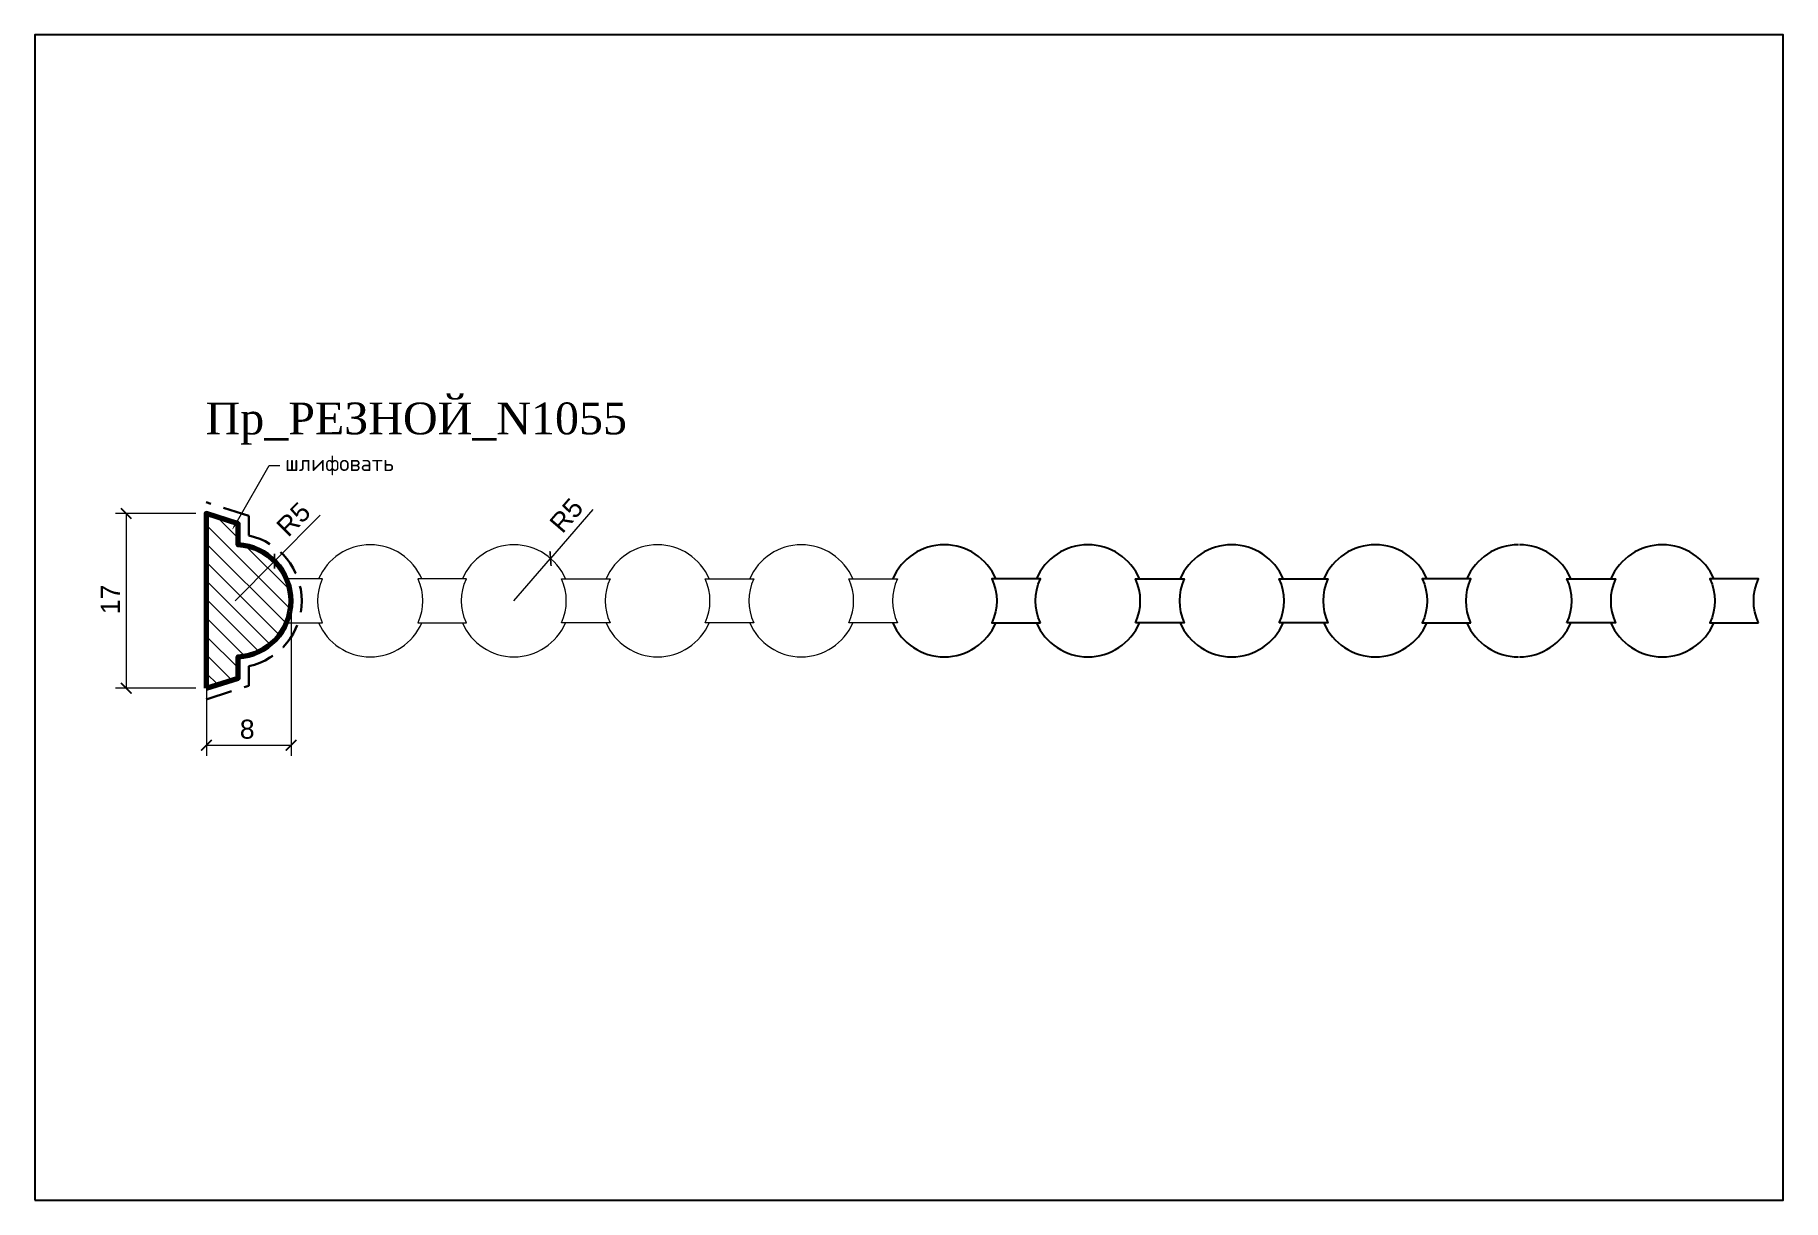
# Model space of a CAD drawing. Header units: millimetres. Extents: x 1313 to 1478, y -1663 to -1553.
import ezdxf
from ezdxf import colors
from ezdxf.entities.mleader import LeaderData, LeaderLine
from ezdxf.math import Vec2, Vec3

# ---------------------------------------------------------------- set-up
doc = ezdxf.new("R2010")
doc.units = ezdxf.units.MM
doc.linetypes.add('HIDDEN', pattern=[0.375, 0.25, -0.125])
for name, color, linetype, lineweight in [('0.15', 7, 'Continuous', 15), ('линия 50', 1, 'Continuous', 140), ('служебный слой РАЗМЕРЫ', 7, 'Continuous', 9)]:
    doc.layers.add(name, color=color, linetype=linetype, lineweight=lineweight)
doc.layers.add('Outside panel', color=7, linetype='Continuous', lineweight=18, true_color=0x7f5e57)
doc.layers.add('размеры в модели', color=7, linetype='Continuous')
doc.styles.add('ELECT', font='times.ttf')
doc.styles.get("Standard").update_dxf_attribs({"font": 'arial.ttf'})
doc.styles.add('ЕСКД профили текст', font='isocpeur.ttf')
doc.dimstyles.new('M_1', dxfattribs={"dimtxt": 1.8, "dimasz": 1, "dimexe": 1, "dimexo": 1, "dimgap": 0.6, "dimtad": 1, "dimdec": 0, "dimdsep": 46, "dimtxsty": 'Standard', "dimblk": 'ARCHTICK', "dimcen": -5, "dimclrd": 7, "dimclre": 7, "dimclrt": 7, "dimadec": 0, "dimazin": 0, "dimtfac": 1, "dimtdec": 0, "dimtmove": 0, "dimatfit": 3, "dimfxl": 1, "dimtolj": 1, "dimtzin": 0, "dimlwd": 5, "dimlwe": 5, "dimarcsym": 0})

# ---------------------------------------------------------------- blocks, each defined once
blk = doc.blocks.new('_ArchTick')
at = {"color": 0, "linetype": 'ByBlock', "const_width": 0.15}
blk.add_lwpolyline([(-0.5, -0.5), (0.5, 0.5)], dxfattribs=at)
blk = doc.blocks.new('*D3')
at = {"layer": 'Defpoints', "color": 0, "ltscale": 1000, "transparency": 16777216}
for p in [(1361.18, -1602.68), (1357.73, -1606.68)]:
    blk.add_point(p, dxfattribs=at)
at = {"layer": 'размеры в модели', "color": 7, "lineweight": 5, "ltscale": 1000, "transparency": 16777216}
for p in [(1365.17, -1598.05), (1357.73, -1606.68)]:
    blk.add_line(p, (1361.18, -1602.68), dxfattribs=at)
at = {"layer": 'размеры в модели', "color": 7, "lineweight": 5, "ltscale": 1000, "transparency": 16777216, "rotation": 229.2215874781325}
blk.add_blockref('_ArchTick', (1361.18, -1602.68), dxfattribs=at)
at = {"layer": 'размеры в модели', "color": 7, "ltscale": 1000, "transparency": 16777216, "insert": (1362.68, -1598.62), "char_height": 1.8, "attachment_point": 5, "rotation": 49.2216}
blk.add_mtext('\\A1;R5', dxfattribs=at)
blk = doc.blocks.new('*D2')
at = {"layer": 'Defpoints', "color": 0, "ltscale": 1000, "transparency": 16777216}
for p in [(1335.13, -1602.93), (1331.4, -1606.68)]:
    blk.add_point(p, dxfattribs=at)
at = {"layer": 'размеры в модели', "color": 7, "lineweight": 5, "ltscale": 1000, "transparency": 16777216}
for p in [(1339.45, -1598.59), (1331.4, -1606.68)]:
    blk.add_line(p, (1335.13, -1602.93), dxfattribs=at)
at = {"layer": 'размеры в модели', "color": 7, "lineweight": 5, "ltscale": 1000, "transparency": 16777216, "rotation": 225.1436950733104}
blk.add_blockref('_ArchTick', (1335.13, -1602.93), dxfattribs=at)
at = {"layer": 'размеры в модели', "color": 7, "ltscale": 1000, "transparency": 16777216, "insert": (1336.92, -1598.98), "char_height": 1.8, "attachment_point": 5, "rotation": 45.1437}
blk.add_mtext('\\A1;R5', dxfattribs=at)
blk = doc.blocks.new('*D5')
at = {"layer": 'Defpoints', "color": 0, "ltscale": 1000, "transparency": 16777216}
for p in [(1328.69, -1598.43), (1321.13, -1614.94), (1328.69, -1614.94)]:
    blk.add_point(p, dxfattribs=at)
at = {"layer": 'размеры в модели', "color": 7, "lineweight": 5, "ltscale": 1000, "transparency": 16777216}
for p, q in [((1327.69, -1598.43), (1320.13, -1598.43)), ((1321.13, -1598.43), (1321.13, -1614.94)), ((1327.69, -1614.94), (1320.13, -1614.94))]:
    blk.add_line(p, q, dxfattribs=at)
for p, rotation in [((1321.13, -1598.43), 90), ((1321.13, -1614.94), 270)]:
    blk.add_blockref('_ArchTick', p, dxfattribs=dict(at, rotation=rotation))
at = {"layer": 'размеры в модели', "color": 7, "ltscale": 1000, "transparency": 16777216, "insert": (1319.63, -1606.55), "char_height": 1.8, "attachment_point": 5, "rotation": 90}
blk.add_mtext('\\A1;17', dxfattribs=at)
blk = doc.blocks.new('*D4')
at = {"layer": 'Defpoints', "color": 0, "ltscale": 1000, "transparency": 16777216}
for p in [(1328.7, -1598.43), (1336.69, -1606.74), (1336.69, -1620.32)]:
    blk.add_point(p, dxfattribs=at)
at = {"layer": 'размеры в модели', "color": 7, "lineweight": 5, "ltscale": 1000, "transparency": 16777216}
for p, q in [((1328.7, -1599.43), (1328.7, -1621.32)), ((1336.69, -1607.74), (1336.69, -1621.32)), ((1328.7, -1620.32), (1336.69, -1620.32))]:
    blk.add_line(p, q, dxfattribs=at)
at = {"layer": 'размеры в модели', "color": 7, "lineweight": 5, "ltscale": 1000, "transparency": 16777216, "rotation": 180}
blk.add_blockref('_ArchTick', (1328.7, -1620.32), dxfattribs=at)
at = {"layer": 'размеры в модели', "color": 7, "lineweight": 5, "ltscale": 1000, "transparency": 16777216}
blk.add_blockref('_ArchTick', (1336.69, -1620.32), dxfattribs=at)
at = {"layer": 'размеры в модели', "color": 7, "ltscale": 1000, "transparency": 16777216, "insert": (1332.55, -1618.81), "char_height": 1.8, "attachment_point": 5}
blk.add_mtext('\\A1;8', dxfattribs=at)

msp = doc.modelspace()

# ---------------------------------------------------------------- hatches: boundary and pattern name
at = {"layer": 'Outside panel', "ltscale": 1000}
h = msp.add_hatch(dxfattribs=at)
h.set_pattern_fill('ANSI31', color=256, scale=9.894831, angle=90)
h.set_pattern_definition([(135, (-308746.6424, 91880.6623), (-0.8745877676, -0.8745877676), [])])
edge = h.paths.add_edge_path()
edge.add_line((1328.69, -1614.94), (1331.69, -1613.97))
edge.add_line((1331.69, -1613.97), (1331.69, -1611.97))
edge.add_arc((1331.4, -1606.68), 5.3, 273.2127, 446.7873)
edge.add_line((1331.69, -1601.4), (1331.69, -1599.4))
edge.add_line((1331.69, -1599.4), (1328.69, -1598.43))
edge.add_line((1328.69, -1598.43), (1328.69, -1614.94))

# ---------------------------------------------------------------- linework, layer by layer
at = {"color": 6, "ltscale": 1000}
msp.add_lwpolyline([(1312.52, -1663.26), (1477.52, -1663.26), (1477.52, -1553.26), (1312.52, -1553.26)], close=True, dxfattribs=at)
at = {"color": 7, "ltscale": 1000}
for points in [[(1407.42, -1608.75, -0.219089), (1407.42, -1604.62), (1402.84, -1604.62, -0.219089), (1402.84, -1608.75)], [(1416.4, -1608.75, 0.219089), (1416.4, -1604.62), (1420.99, -1604.62, 0.219089), (1420.99, -1608.75)], [(1429.97, -1608.75, 0.219089), (1429.97, -1604.62), (1434.55, -1604.62, 0.219089), (1434.55, -1608.75)], [(1448.05, -1608.75, -0.219089), (1448.05, -1604.62), (1443.47, -1604.62, -0.219089), (1443.47, -1608.75)], [(1457.12, -1608.75, 0.219089), (1457.12, -1604.62), (1461.7, -1604.62, 0.219089), (1461.7, -1608.75)], [(1475.2, -1608.75, -0.219089), (1475.2, -1604.62), (1470.62, -1604.62, -0.219089), (1470.62, -1608.75)]]:
    msp.add_lwpolyline(points, format="xyb", close=True, dxfattribs=at)
for centre, start, end in [((1398.35, -1606.68), 23.0047, 156.9953), ((1411.91, -1606.68), 23.0047, 156.9953), ((1425.48, -1606.68), 23.0047, 156.9953), ((1439.04, -1606.68), 23.0047, 156.9953), ((1452.54, -1606.68), 90, 156.9953), ((1452.63, -1606.68), 23.0047, 90), ((1466.13, -1606.68), 23.0047, 156.9953), ((1398.35, -1606.68), 203.0047, 336.9953), ((1411.91, -1606.68), 203.0047, 336.9953), ((1425.48, -1606.68), 203.0047, 336.9953), ((1439.04, -1606.68), 203.0047, 336.9953), ((1452.54, -1606.68), 203.0047, 270), ((1452.63, -1606.68), 270, 336.9953), ((1466.13, -1606.68), 203.0047, 336.9953)]:
    msp.add_arc(centre, 5.29, start, end, dxfattribs=at)
at = {"layer": '0.15', "color": 7, "ltscale": 1000}
msp.add_lwpolyline([(1336.27, -1608.75), (1339.67, -1608.75, -0.219089), (1339.67, -1604.62), (1336.27, -1604.62)], format="xyb", dxfattribs=at)
for points in [[(1353.24, -1608.75, -0.219089), (1353.24, -1604.62), (1348.65, -1604.62, -0.219089), (1348.65, -1608.75)], [(1362.22, -1608.75, 0.219089), (1362.22, -1604.62), (1366.8, -1604.62, 0.219089), (1366.8, -1608.75)], [(1375.78, -1608.75, 0.219089), (1375.78, -1604.62), (1380.36, -1604.62, 0.219089), (1380.36, -1608.75)], [(1389.34, -1608.75, 0.219089), (1389.34, -1604.62), (1393.92, -1604.62, 0.219089), (1393.92, -1608.75)]]:
    msp.add_lwpolyline(points, format="xyb", close=True, dxfattribs=at)
for centre, start, end in [((1344.16, -1606.68), 23.0047, 156.9953), ((1357.73, -1606.68), 23.0047, 156.9953), ((1371.29, -1606.68), 23.0047, 156.9953), ((1384.85, -1606.68), 23.0047, 156.9953), ((1344.16, -1606.68), 203.0047, 336.9953), ((1357.73, -1606.68), 203.0047, 336.9953), ((1371.29, -1606.68), 203.0047, 336.9953), ((1384.85, -1606.68), 203.0047, 336.9953)]:
    msp.add_arc(centre, 5.29, start, end, dxfattribs=at)
at = {"layer": 'линия 50', "color": 1, "linetype": 'HIDDEN', "lineweight": 30, "ltscale": 10, "true_color": 0xff0909}
msp.add_lwpolyline([(1328.69, -1615.99), (1332.69, -1614.7), (1332.69, -1612.85, 0.811444), (1332.69, -1600.52), (1332.69, -1598.67), (1328.69, -1597.38)], format="xyb", dxfattribs=at)
at = {"layer": 'линия 50', "color": 7}
msp.add_lwpolyline([(1328.69, -1614.94), (1331.69, -1613.97), (1331.69, -1611.97, 0.945444), (1331.69, -1601.4), (1331.69, -1599.4), (1328.69, -1598.43)], format="xyb", close=True, dxfattribs=at)

# ---------------------------------------------------------------- texts
at = {"color": 7, "ltscale": 1000, "style": 'ELECT'}
msp.add_text('Пр_РЕЗНОЙ_N1055', height=3, dxfattribs=at).set_placement((1328.62, -1590.96))

# ---------------------------------------------------------------- dimensions: what is measured, and where the dimension line sits
at = {"layer": 'размеры в модели', "color": 5, "ltscale": 1000}
for center, mpoint, picture, middle in [((1331.4, -1606.68), (1335.13, -1602.93), '*D2', (1336.92, -1598.98)), ((1357.73, -1606.68), (1361.18, -1602.68), '*D3', (1362.68, -1598.62))]:
    dim = msp.add_radius_dim(center=center, mpoint=mpoint, dimstyle='M_1', dxfattribs=at)
    dim.commit()
    dim.dimension.update_dxf_attribs({"geometry": picture, "text_midpoint": middle})
dim = msp.add_linear_dim(base=(1321.13, -1614.94), p1=(1328.69, -1598.43), p2=(1328.69, -1614.94), angle=90, dimstyle='M_1', dxfattribs=at)
dim.commit()
dim.dimension.update_dxf_attribs({"geometry": '*D5', "text_midpoint": (1321.13, -1606.55), "dimtype": 128})
dim = msp.add_linear_dim(base=(1336.69, -1620.32), p1=(1328.7, -1598.43), p2=(1336.69, -1606.74), dimstyle='M_1', dxfattribs=at)
dim.commit()
dim.dimension.update_dxf_attribs({"geometry": '*D4', "text_midpoint": (1332.55, -1620.32), "dimtype": 128})

# ---------------------------------------------------------------- leaders
at = {"layer": 'служебный слой РАЗМЕРЫ'}
ml = msp.add_multileader_mtext('Standard', dxfattribs=at)
ml.set_content('\\A1;шлифовать', color=256, style='ЕСКД профили текст')
ml.set_leader_properties(color=256, linetype='ByLayer', lineweight=-1)
ml.build(insert=Vec2(0, 0))
ml.multileader.update_dxf_attribs({"dogleg_length": 1, "arrow_head_size": 1})
ctx = ml.context
ctx.base_point, ctx.char_height, ctx.arrow_head_size, ctx.landing_gap_size, ctx.plane_origin = Vec3(1335.63, -1593.91), 1.5, 1, 0.5, Vec3(1349.11, -1567.74)
notes = []
notes.append((ctx, [(1, (1, 1, 0), (1334.63, -1593.91), (1, 0), 1, [(0, [(1331.12, -1599.99)], 0, [])])]))
ctx.mtext.insert, ctx.mtext.flow_direction = Vec3(1336.13, -1592.93), 5
for ctx, leaders in notes:
    for number, flags, end, landing, length, lines in leaders:
        leader = LeaderData()
        leader.index, (leader.has_last_leader_line, leader.has_dogleg_vector, leader.attachment_direction) = number, flags
        leader.last_leader_point, leader.dogleg_vector, leader.dogleg_length = Vec3(end), Vec3(landing), length
        for number, points, colour, breaks in lines:
            line = LeaderLine()
            line.index, line.vertices, line.color, line.breaks = number, Vec3.list(points), colors.encode_raw_color(colour), breaks
            leader.lines.append(line)
        ctx.leaders.append(leader)

doc.saveas('drawing.dxf')
